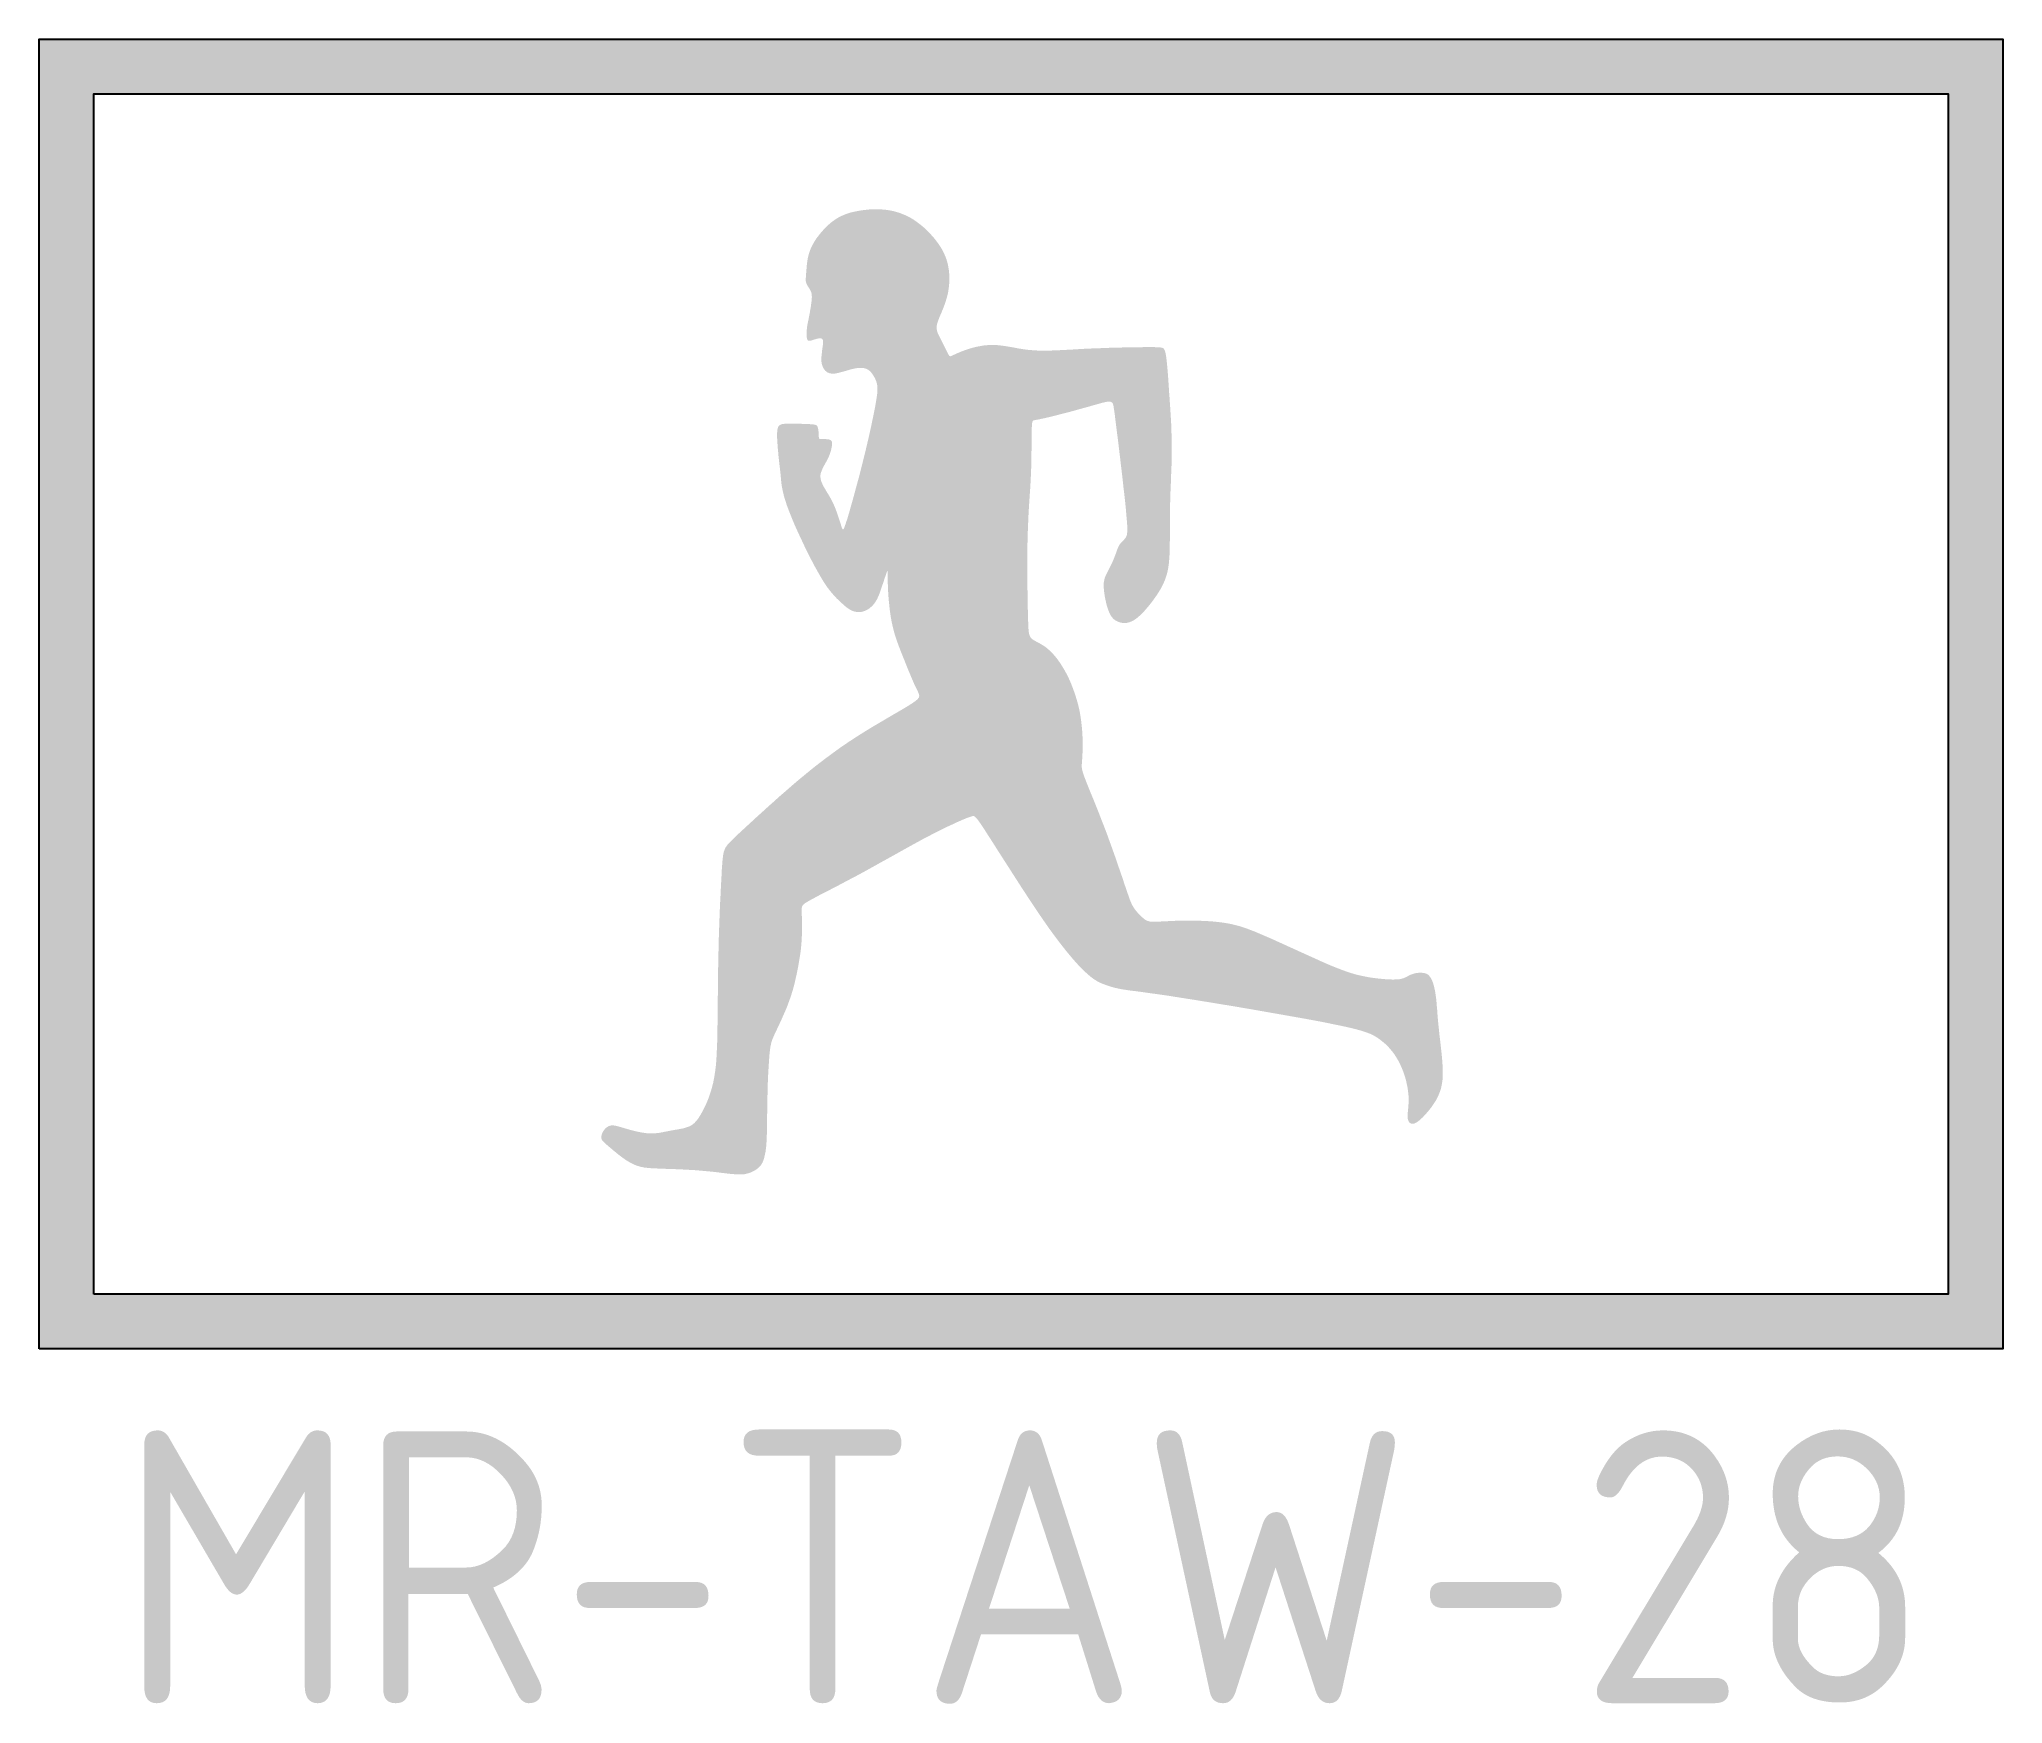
# Model space of a CAD drawing. Extents: x 1.4 to 19.4, y 0.6 to 15.8.
import ezdxf
from ezdxf.enums import TextEntityAlignment as Align

# ---------------------------------------------------------------- set-up
doc = ezdxf.new("R2010")
doc.units = 0
doc.header["$LTSCALE"] = 12
doc.header["$MEASUREMENT"] = 0
doc.layers.add('L25', color=1, linetype='CONTINUOUS')
doc.styles.add('ISO', font='iso.shx')

msp = doc.modelspace()

# ---------------------------------------------------------------- hatches: boundary and pattern name
at = {"layer": 'L25'}
h = msp.add_hatch(color=256, dxfattribs=at)
h.paths.add_polyline_path([(19.371, 3.824), (19.371, 15.824), (1.371, 15.824), (1.371, 3.824)])
h.paths.add_polyline_path([(1.871, 4.324), (1.871, 15.324), (18.871, 15.324), (18.871, 4.324)], flags=16)
msp.add_hatch(color=256, dxfattribs=at).paths.add_polyline_path([(10.567, 7.765), (10.629, 7.676), (10.687, 7.597), (10.741, 7.526), (10.79, 7.464), (10.836, 7.409), (10.878, 7.361), (10.916, 7.32), (10.951, 7.286), (10.982, 7.257), (11.011, 7.233), (11.037, 7.213), (11.061, 7.198), (11.083, 7.185), (11.104, 7.175), (11.125, 7.167), (11.144, 7.16), (11.164, 7.153), (11.184, 7.146), (11.205, 7.14), (11.226, 7.134), (11.248, 7.129), (11.271, 7.124), (11.296, 7.119), (11.323, 7.115), (11.352, 7.11), (11.385, 7.106), (11.426, 7.101), (11.478, 7.094), (11.541, 7.085), (11.621, 7.074), (11.719, 7.06), (11.838, 7.041), (11.979, 7.019), (12.138, 6.993), (12.309, 6.965), (12.486, 6.935), (12.662, 6.904), (12.833, 6.874), (12.991, 6.846), (13.131, 6.82), (13.248, 6.796), (13.345, 6.776), (13.422, 6.758), (13.484, 6.741), (13.534, 6.725), (13.574, 6.71), (13.606, 6.694), (13.635, 6.677), (13.662, 6.658), (13.687, 6.638), (13.712, 6.617), (13.735, 6.595), (13.756, 6.571), (13.777, 6.546), (13.796, 6.52), (13.813, 6.493), (13.83, 6.465), (13.844, 6.436), (13.858, 6.407), (13.87, 6.378), (13.881, 6.349), (13.89, 6.32), (13.899, 6.291), (13.905, 6.263), (13.911, 6.236), (13.916, 6.21), (13.919, 6.185), (13.922, 6.161), (13.924, 6.138), (13.925, 6.116), (13.925, 6.095), (13.924, 6.076), (13.923, 6.057), (13.922, 6.04), (13.92, 6.024), (13.919, 6.009), (13.917, 5.994), (13.916, 5.981), (13.915, 5.969), (13.915, 5.957), (13.915, 5.946), (13.916, 5.936), (13.918, 5.927), (13.921, 5.918), (13.924, 5.91), (13.928, 5.904), (13.932, 5.898), (13.937, 5.893), (13.943, 5.89), (13.95, 5.887), (13.958, 5.886), (13.966, 5.887), (13.976, 5.889), (13.986, 5.893), (13.998, 5.9), (14.011, 5.908), (14.025, 5.919), (14.04, 5.933), (14.055, 5.947), (14.071, 5.964), (14.087, 5.982), (14.103, 6), (14.118, 6.019), (14.133, 6.038), (14.146, 6.057), (14.159, 6.076), (14.171, 6.094), (14.181, 6.113), (14.191, 6.132), (14.199, 6.15), (14.207, 6.169), (14.214, 6.188), (14.22, 6.207), (14.225, 6.227), (14.229, 6.247), (14.232, 6.267), (14.235, 6.288), (14.237, 6.31), (14.238, 6.332), (14.238, 6.355), (14.238, 6.38), (14.237, 6.405), (14.235, 6.432), (14.233, 6.46), (14.231, 6.488), (14.228, 6.517), (14.225, 6.548), (14.221, 6.579), (14.218, 6.611), (14.214, 6.644), (14.21, 6.677), (14.206, 6.711), (14.203, 6.744), (14.199, 6.777), (14.196, 6.81), (14.193, 6.842), (14.19, 6.873), (14.188, 6.904), (14.186, 6.933), (14.183, 6.962), (14.181, 6.99), (14.179, 7.016), (14.176, 7.042), (14.172, 7.068), (14.169, 7.092), (14.164, 7.115), (14.159, 7.137), (14.154, 7.158), (14.148, 7.177), (14.142, 7.194), (14.135, 7.21), (14.127, 7.224), (14.119, 7.235), (14.111, 7.245), (14.102, 7.253), (14.092, 7.259), (14.081, 7.264), (14.07, 7.267), (14.059, 7.269), (14.046, 7.27), (14.033, 7.271), (14.02, 7.27), (14.006, 7.269), (13.992, 7.267), (13.979, 7.264), (13.966, 7.26), (13.953, 7.256), (13.941, 7.252), (13.93, 7.247), (13.92, 7.241), (13.91, 7.235), (13.9, 7.23), (13.888, 7.225), (13.876, 7.22), (13.862, 7.216), (13.845, 7.212), (13.826, 7.21), (13.805, 7.209), (13.782, 7.208), (13.756, 7.209), (13.729, 7.21), (13.701, 7.212), (13.671, 7.215), (13.64, 7.218), (13.609, 7.222), (13.577, 7.226), (13.543, 7.232), (13.509, 7.239), (13.472, 7.247), (13.435, 7.256), (13.395, 7.268), (13.353, 7.282), (13.309, 7.298), (13.263, 7.316), (13.215, 7.335), (13.166, 7.356), (13.116, 7.378), (13.066, 7.401), (13.015, 7.424), (12.964, 7.447), (12.913, 7.47), (12.863, 7.493), (12.814, 7.515), (12.766, 7.537), (12.719, 7.558), (12.674, 7.579), (12.63, 7.598), (12.588, 7.616), (12.548, 7.633), (12.51, 7.649), (12.473, 7.663), (12.437, 7.677), (12.401, 7.689), (12.365, 7.7), (12.328, 7.709), (12.291, 7.718), (12.252, 7.725), (12.212, 7.731), (12.172, 7.736), (12.13, 7.74), (12.089, 7.743), (12.047, 7.745), (12.006, 7.747), (11.966, 7.748), (11.926, 7.748), (11.887, 7.748), (11.85, 7.748), (11.814, 7.747), (11.78, 7.746), (11.748, 7.745), (11.719, 7.743), (11.691, 7.742), (11.667, 7.741), (11.644, 7.739), (11.624, 7.738), (11.606, 7.738), (11.59, 7.737), (11.575, 7.738), (11.562, 7.739), (11.55, 7.74), (11.54, 7.743), (11.53, 7.746), (11.52, 7.75), (11.512, 7.755), (11.503, 7.761), (11.495, 7.768), (11.486, 7.775), (11.477, 7.783), (11.468, 7.792), (11.458, 7.802), (11.448, 7.812), (11.438, 7.823), (11.428, 7.835), (11.418, 7.847), (11.409, 7.86), (11.4, 7.874), (11.392, 7.888), (11.384, 7.904), (11.376, 7.923), (11.367, 7.945), (11.358, 7.971), (11.347, 8.003), (11.334, 8.04), (11.319, 8.084), (11.302, 8.136), (11.282, 8.194), (11.26, 8.257), (11.237, 8.325), (11.212, 8.395), (11.186, 8.467), (11.16, 8.539), (11.133, 8.61), (11.106, 8.679), (11.08, 8.746), (11.055, 8.809), (11.031, 8.868), (11.008, 8.923), (10.988, 8.973), (10.971, 9.016), (10.956, 9.054), (10.945, 9.084), (10.937, 9.109), (10.932, 9.129), (10.929, 9.145), (10.928, 9.16), (10.928, 9.173), (10.929, 9.187), (10.93, 9.202), (10.931, 9.219), (10.933, 9.239), (10.934, 9.262), (10.935, 9.286), (10.936, 9.312), (10.936, 9.34), (10.936, 9.37), (10.936, 9.401), (10.935, 9.433), (10.933, 9.467), (10.931, 9.501), (10.927, 9.537), (10.923, 9.573), (10.918, 9.61), (10.912, 9.648), (10.904, 9.687), (10.895, 9.726), (10.884, 9.765), (10.872, 9.804), (10.859, 9.843), (10.845, 9.882), (10.83, 9.92), (10.814, 9.957), (10.797, 9.993), (10.779, 10.027), (10.76, 10.06), (10.74, 10.092), (10.721, 10.121), (10.701, 10.148), (10.681, 10.173), (10.661, 10.196), (10.641, 10.217), (10.621, 10.234), (10.602, 10.25), (10.584, 10.263), (10.566, 10.274), (10.55, 10.284), (10.534, 10.293), (10.52, 10.3), (10.507, 10.307), (10.496, 10.313), (10.486, 10.319), (10.478, 10.324), (10.471, 10.33), (10.464, 10.336), (10.459, 10.342), (10.455, 10.35), (10.451, 10.358), (10.448, 10.367), (10.445, 10.378), (10.442, 10.394), (10.44, 10.415), (10.438, 10.443), (10.437, 10.48), (10.435, 10.526), (10.434, 10.583), (10.432, 10.652), (10.431, 10.732), (10.43, 10.819), (10.429, 10.911), (10.429, 11.005), (10.429, 11.099), (10.43, 11.19), (10.432, 11.276), (10.435, 11.355), (10.438, 11.427), (10.441, 11.494), (10.445, 11.556), (10.449, 11.616), (10.453, 11.675), (10.457, 11.733), (10.46, 11.793), (10.463, 11.855), (10.465, 11.917), (10.466, 11.98), (10.467, 12.04), (10.468, 12.097), (10.468, 12.15), (10.469, 12.197), (10.47, 12.236), (10.47, 12.267), (10.472, 12.291), (10.473, 12.308), (10.476, 12.319), (10.479, 12.326), (10.484, 12.33), (10.49, 12.333), (10.498, 12.334), (10.507, 12.336), (10.519, 12.338), (10.532, 12.34), (10.549, 12.344), (10.568, 12.348), (10.591, 12.353), (10.617, 12.359), (10.646, 12.366), (10.68, 12.374), (10.717, 12.384), (10.756, 12.394), (10.796, 12.404), (10.837, 12.415), (10.877, 12.426), (10.916, 12.437), (10.953, 12.447), (10.986, 12.456), (11.017, 12.465), (11.045, 12.473), (11.07, 12.48), (11.092, 12.486), (11.112, 12.492), (11.129, 12.496), (11.144, 12.499), (11.157, 12.502), (11.169, 12.503), (11.178, 12.503), (11.186, 12.503), (11.193, 12.502), (11.198, 12.5), (11.203, 12.497), (11.206, 12.494), (11.21, 12.49), (11.213, 12.484), (11.216, 12.475), (11.219, 12.462), (11.222, 12.443), (11.226, 12.416), (11.231, 12.382), (11.236, 12.338), (11.243, 12.283), (11.251, 12.22), (11.26, 12.15), (11.269, 12.076), (11.278, 12), (11.287, 11.923), (11.296, 11.848), (11.304, 11.778), (11.311, 11.713), (11.318, 11.655), (11.324, 11.602), (11.329, 11.554), (11.333, 11.511), (11.336, 11.473), (11.339, 11.438), (11.342, 11.408), (11.344, 11.381), (11.345, 11.356), (11.345, 11.335), (11.345, 11.316), (11.344, 11.3), (11.342, 11.286), (11.339, 11.274), (11.334, 11.263), (11.329, 11.254), (11.322, 11.246), (11.315, 11.238), (11.307, 11.23), (11.299, 11.222), (11.29, 11.213), (11.282, 11.203), (11.274, 11.192), (11.267, 11.178), (11.259, 11.163), (11.252, 11.146), (11.246, 11.127), (11.239, 11.108), (11.231, 11.089), (11.224, 11.069), (11.216, 11.049), (11.207, 11.029), (11.198, 11.01), (11.188, 10.992), (11.179, 10.973), (11.17, 10.956), (11.161, 10.938), (11.153, 10.922), (11.146, 10.906), (11.14, 10.891), (11.136, 10.876), (11.133, 10.861), (11.13, 10.846), (11.129, 10.831), (11.129, 10.814), (11.13, 10.796), (11.131, 10.776), (11.134, 10.755), (11.137, 10.732), (11.141, 10.709), (11.146, 10.685), (11.151, 10.661), (11.157, 10.637), (11.164, 10.615), (11.171, 10.594), (11.178, 10.576), (11.186, 10.559), (11.194, 10.544), (11.203, 10.531), (11.213, 10.519), (11.223, 10.509), (11.235, 10.5), (11.248, 10.493), (11.262, 10.486), (11.277, 10.481), (11.293, 10.477), (11.31, 10.475), (11.327, 10.475), (11.346, 10.477), (11.364, 10.482), (11.383, 10.489), (11.402, 10.499), (11.421, 10.511), (11.441, 10.526), (11.46, 10.543), (11.48, 10.562), (11.5, 10.583), (11.519, 10.605), (11.539, 10.628), (11.559, 10.653), (11.578, 10.678), (11.597, 10.704), (11.616, 10.731), (11.633, 10.758), (11.65, 10.785), (11.665, 10.813), (11.678, 10.84), (11.69, 10.868), (11.7, 10.896), (11.709, 10.925), (11.716, 10.955), (11.722, 10.988), (11.727, 11.023), (11.73, 11.062), (11.733, 11.105), (11.734, 11.153), (11.735, 11.204), (11.736, 11.259), (11.736, 11.317), (11.736, 11.377), (11.737, 11.439), (11.737, 11.503), (11.738, 11.568), (11.74, 11.632), (11.742, 11.698), (11.745, 11.763), (11.747, 11.828), (11.75, 11.892), (11.752, 11.956), (11.753, 12.02), (11.753, 12.082), (11.753, 12.144), (11.751, 12.204), (11.749, 12.263), (11.747, 12.321), (11.743, 12.377), (11.74, 12.432), (11.736, 12.485), (11.733, 12.537), (11.729, 12.587), (11.726, 12.635), (11.723, 12.68), (11.72, 12.723), (11.717, 12.763), (11.714, 12.799), (11.711, 12.833), (11.708, 12.862), (11.705, 12.888), (11.703, 12.909), (11.7, 12.928), (11.697, 12.943), (11.694, 12.956), (11.691, 12.967), (11.687, 12.975), (11.684, 12.982), (11.68, 12.988), (11.675, 12.993), (11.667, 12.996), (11.656, 12.999), (11.64, 13.001), (11.618, 13.002), (11.589, 13.003), (11.552, 13.003), (11.506, 13.003), (11.452, 13.002), (11.392, 13.001), (11.327, 13), (11.259, 12.999), (11.189, 12.997), (11.119, 12.994), (11.05, 12.992), (10.984, 12.989), (10.921, 12.986), (10.861, 12.982), (10.804, 12.979), (10.75, 12.976), (10.7, 12.974), (10.653, 12.972), (10.611, 12.971), (10.572, 12.971), (10.536, 12.971), (10.503, 12.973), (10.473, 12.975), (10.444, 12.977), (10.418, 12.98), (10.392, 12.984), (10.366, 12.988), (10.341, 12.992), (10.316, 12.997), (10.29, 13.002), (10.265, 13.006), (10.24, 13.01), (10.216, 13.014), (10.191, 13.017), (10.167, 13.02), (10.143, 13.022), (10.12, 13.022), (10.097, 13.022), (10.074, 13.022), (10.051, 13.02), (10.029, 13.018), (10.007, 13.014), (9.985, 13.01), (9.963, 13.006), (9.941, 13.001), (9.92, 12.995), (9.9, 12.989), (9.88, 12.983), (9.861, 12.976), (9.844, 12.97), (9.827, 12.964), (9.811, 12.957), (9.797, 12.951), (9.784, 12.946), (9.772, 12.94), (9.761, 12.935), (9.752, 12.931), (9.743, 12.927), (9.737, 12.924), (9.731, 12.922), (9.726, 12.92), (9.722, 12.92), (9.718, 12.921), (9.714, 12.924), (9.71, 12.929), (9.706, 12.935), (9.701, 12.945), (9.695, 12.957), (9.688, 12.971), (9.68, 12.986), (9.672, 13.003), (9.663, 13.021), (9.654, 13.038), (9.646, 13.056), (9.637, 13.072), (9.629, 13.088), (9.621, 13.103), (9.614, 13.117), (9.608, 13.13), (9.603, 13.144), (9.6, 13.157), (9.598, 13.171), (9.597, 13.185), (9.599, 13.2), (9.602, 13.216), (9.607, 13.233), (9.613, 13.25), (9.62, 13.268), (9.627, 13.286), (9.635, 13.304), (9.643, 13.322), (9.65, 13.341), (9.658, 13.359), (9.665, 13.378), (9.672, 13.396), (9.678, 13.415), (9.684, 13.434), (9.69, 13.453), (9.695, 13.473), (9.7, 13.493), (9.704, 13.513), (9.707, 13.534), (9.71, 13.555), (9.712, 13.577), (9.714, 13.6), (9.714, 13.623), (9.714, 13.647), (9.713, 13.673), (9.711, 13.698), (9.707, 13.725), (9.702, 13.752), (9.696, 13.779), (9.688, 13.807), (9.677, 13.835), (9.665, 13.864), (9.651, 13.892), (9.634, 13.92), (9.616, 13.947), (9.596, 13.974), (9.575, 14.001), (9.553, 14.026), (9.53, 14.051), (9.507, 14.074), (9.484, 14.096), (9.46, 14.116), (9.436, 14.135), (9.412, 14.153), (9.388, 14.17), (9.363, 14.185), (9.338, 14.199), (9.312, 14.211), (9.285, 14.222), (9.258, 14.233), (9.231, 14.241), (9.202, 14.249), (9.173, 14.255), (9.143, 14.26), (9.111, 14.263), (9.079, 14.266), (9.045, 14.266), (9.01, 14.266), (8.976, 14.264), (8.941, 14.26), (8.906, 14.256), (8.872, 14.25), (8.839, 14.243), (8.808, 14.236), (8.779, 14.227), (8.751, 14.216), (8.725, 14.205), (8.699, 14.192), (8.675, 14.177), (8.652, 14.161), (8.628, 14.143), (8.605, 14.123), (8.582, 14.101), (8.559, 14.077), (8.536, 14.051), (8.515, 14.024), (8.494, 13.997), (8.476, 13.968), (8.459, 13.939), (8.445, 13.91), (8.434, 13.882), (8.425, 13.853), (8.418, 13.826), (8.413, 13.799), (8.41, 13.774), (8.407, 13.75), (8.405, 13.728), (8.404, 13.708), (8.402, 13.69), (8.401, 13.674), (8.4, 13.66), (8.399, 13.647), (8.398, 13.636), (8.398, 13.627), (8.398, 13.618), (8.398, 13.61), (8.399, 13.602), (8.401, 13.595), (8.403, 13.589), (8.405, 13.582), (8.408, 13.576), (8.411, 13.57), (8.415, 13.564), (8.419, 13.557), (8.423, 13.551), (8.428, 13.544), (8.433, 13.537), (8.437, 13.53), (8.441, 13.522), (8.445, 13.514), (8.448, 13.505), (8.451, 13.495), (8.453, 13.485), (8.453, 13.474), (8.454, 13.463), (8.453, 13.45), (8.452, 13.438), (8.451, 13.424), (8.449, 13.41), (8.447, 13.396), (8.445, 13.381), (8.443, 13.365), (8.44, 13.35), (8.437, 13.334), (8.435, 13.318), (8.432, 13.303), (8.429, 13.288), (8.426, 13.274), (8.424, 13.26), (8.421, 13.247), (8.418, 13.234), (8.416, 13.221), (8.413, 13.209), (8.411, 13.196), (8.409, 13.183), (8.408, 13.17), (8.406, 13.157), (8.406, 13.143), (8.405, 13.129), (8.405, 13.116), (8.406, 13.104), (8.407, 13.092), (8.409, 13.082), (8.411, 13.074), (8.415, 13.068), (8.418, 13.064), (8.423, 13.062), (8.429, 13.061), (8.435, 13.061), (8.442, 13.062), (8.45, 13.064), (8.458, 13.067), (8.468, 13.07), (8.478, 13.073), (8.489, 13.076), (8.499, 13.079), (8.509, 13.081), (8.519, 13.083), (8.528, 13.084), (8.535, 13.084), (8.542, 13.082), (8.547, 13.08), (8.551, 13.076), (8.554, 13.071), (8.555, 13.065), (8.556, 13.057), (8.557, 13.049), (8.556, 13.039), (8.555, 13.028), (8.554, 13.015), (8.552, 13.002), (8.55, 12.989), (8.548, 12.975), (8.546, 12.96), (8.545, 12.946), (8.543, 12.932), (8.542, 12.918), (8.541, 12.904), (8.541, 12.891), (8.541, 12.878), (8.542, 12.866), (8.544, 12.853), (8.547, 12.842), (8.551, 12.83), (8.555, 12.819), (8.561, 12.808), (8.568, 12.799), (8.575, 12.789), (8.584, 12.781), (8.593, 12.774), (8.603, 12.769), (8.614, 12.764), (8.626, 12.762), (8.638, 12.76), (8.651, 12.76), (8.665, 12.761), (8.679, 12.763), (8.693, 12.766), (8.708, 12.77), (8.723, 12.774), (8.739, 12.778), (8.755, 12.783), (8.771, 12.787), (8.787, 12.792), (8.803, 12.797), (8.819, 12.801), (8.834, 12.804), (8.849, 12.808), (8.864, 12.81), (8.878, 12.812), (8.891, 12.813), (8.904, 12.813), (8.916, 12.812), (8.928, 12.811), (8.939, 12.809), (8.949, 12.806), (8.959, 12.802), (8.967, 12.797), (8.976, 12.791), (8.984, 12.785), (8.991, 12.778), (8.998, 12.77), (9.005, 12.762), (9.011, 12.753), (9.017, 12.744), (9.023, 12.734), (9.029, 12.723), (9.034, 12.713), (9.039, 12.702), (9.044, 12.69), (9.047, 12.679), (9.05, 12.667), (9.053, 12.654), (9.055, 12.641), (9.055, 12.627), (9.055, 12.611), (9.054, 12.591), (9.052, 12.569), (9.048, 12.542), (9.043, 12.511), (9.037, 12.474), (9.029, 12.433), (9.02, 12.388), (9.01, 12.339), (8.999, 12.286), (8.987, 12.231), (8.974, 12.173), (8.96, 12.114), (8.946, 12.054), (8.931, 11.993), (8.916, 11.932), (8.9, 11.871), (8.885, 11.811), (8.869, 11.753), (8.854, 11.698), (8.84, 11.645), (8.826, 11.595), (8.813, 11.549), (8.801, 11.506), (8.79, 11.468), (8.78, 11.434), (8.77, 11.405), (8.762, 11.38), (8.755, 11.361), (8.75, 11.347), (8.745, 11.337), (8.741, 11.333), (8.737, 11.333), (8.733, 11.338), (8.729, 11.347), (8.725, 11.359), (8.72, 11.376), (8.714, 11.396), (8.706, 11.419), (8.698, 11.444), (8.689, 11.471), (8.679, 11.499), (8.668, 11.528), (8.656, 11.556), (8.643, 11.584), (8.629, 11.611), (8.615, 11.637), (8.6, 11.661), (8.586, 11.684), (8.573, 11.706), (8.561, 11.727), (8.551, 11.747), (8.543, 11.765), (8.537, 11.782), (8.534, 11.798), (8.532, 11.813), (8.532, 11.827), (8.534, 11.842), (8.538, 11.855), (8.543, 11.869), (8.549, 11.883), (8.555, 11.897), (8.563, 11.912), (8.571, 11.927), (8.579, 11.941), (8.587, 11.956), (8.595, 11.971), (8.602, 11.985), (8.609, 12), (8.615, 12.014), (8.62, 12.027), (8.624, 12.04), (8.628, 12.052), (8.631, 12.064), (8.633, 12.075), (8.635, 12.086), (8.637, 12.095), (8.638, 12.104), (8.639, 12.112), (8.639, 12.119), (8.639, 12.126), (8.639, 12.131), (8.637, 12.136), (8.636, 12.141), (8.633, 12.144), (8.63, 12.148), (8.626, 12.15), (8.622, 12.153), (8.617, 12.155), (8.611, 12.156), (8.605, 12.158), (8.599, 12.159), (8.592, 12.159), (8.585, 12.16), (8.577, 12.16), (8.57, 12.161), (8.562, 12.161), (8.555, 12.161), (8.549, 12.161), (8.543, 12.161), (8.537, 12.161), (8.533, 12.161), (8.529, 12.161), (8.526, 12.162), (8.524, 12.163), (8.522, 12.164), (8.52, 12.166), (8.519, 12.169), (8.519, 12.173), (8.518, 12.177), (8.517, 12.183), (8.517, 12.189), (8.517, 12.196), (8.516, 12.204), (8.516, 12.211), (8.515, 12.219), (8.515, 12.227), (8.514, 12.235), (8.513, 12.242), (8.512, 12.249), (8.511, 12.256), (8.509, 12.262), (8.507, 12.268), (8.506, 12.273), (8.504, 12.278), (8.501, 12.282), (8.498, 12.285), (8.494, 12.288), (8.488, 12.29), (8.48, 12.292), (8.469, 12.294), (8.455, 12.295), (8.438, 12.297), (8.416, 12.298), (8.391, 12.299), (8.364, 12.3), (8.336, 12.301), (8.307, 12.302), (8.279, 12.303), (8.253, 12.303), (8.229, 12.302), (8.209, 12.301), (8.192, 12.299), (8.179, 12.297), (8.168, 12.293), (8.159, 12.289), (8.152, 12.283), (8.147, 12.275), (8.143, 12.266), (8.14, 12.256), (8.137, 12.243), (8.136, 12.229), (8.135, 12.213), (8.135, 12.196), (8.135, 12.177), (8.136, 12.157), (8.137, 12.135), (8.139, 12.112), (8.14, 12.088), (8.143, 12.063), (8.145, 12.038), (8.147, 12.014), (8.149, 11.991), (8.152, 11.969), (8.154, 11.949), (8.156, 11.931), (8.158, 11.915), (8.16, 11.9), (8.161, 11.886), (8.163, 11.873), (8.164, 11.859), (8.166, 11.845), (8.167, 11.831), (8.169, 11.814), (8.17, 11.797), (8.172, 11.778), (8.174, 11.758), (8.177, 11.736), (8.181, 11.713), (8.186, 11.689), (8.192, 11.663), (8.198, 11.637), (8.207, 11.609), (8.216, 11.58), (8.226, 11.549), (8.238, 11.518), (8.25, 11.486), (8.264, 11.452), (8.278, 11.417), (8.293, 11.381), (8.309, 11.345), (8.326, 11.307), (8.344, 11.269), (8.362, 11.231), (8.38, 11.192), (8.399, 11.152), (8.419, 11.113), (8.439, 11.073), (8.459, 11.034), (8.479, 10.996), (8.5, 10.959), (8.52, 10.923), (8.54, 10.889), (8.559, 10.857), (8.579, 10.827), (8.597, 10.8), (8.616, 10.776), (8.633, 10.754), (8.651, 10.734), (8.667, 10.716), (8.683, 10.699), (8.699, 10.684), (8.714, 10.669), (8.729, 10.656), (8.743, 10.643), (8.757, 10.631), (8.77, 10.62), (8.784, 10.61), (8.797, 10.601), (8.811, 10.593), (8.825, 10.587), (8.839, 10.582), (8.854, 10.578), (8.868, 10.576), (8.883, 10.575), (8.898, 10.576), (8.913, 10.578), (8.927, 10.582), (8.941, 10.587), (8.955, 10.593), (8.969, 10.601), (8.982, 10.61), (8.994, 10.62), (9.006, 10.631), (9.017, 10.643), (9.028, 10.656), (9.037, 10.669), (9.046, 10.684), (9.054, 10.699), (9.061, 10.715), (9.068, 10.731), (9.075, 10.748), (9.081, 10.766), (9.087, 10.784), (9.094, 10.803), (9.1, 10.822), (9.107, 10.841), (9.113, 10.86), (9.119, 10.879), (9.125, 10.896), (9.13, 10.911), (9.135, 10.925), (9.139, 10.936), (9.142, 10.945), (9.144, 10.95), (9.146, 10.953), (9.147, 10.953), (9.148, 10.951), (9.148, 10.945), (9.148, 10.937), (9.148, 10.927), (9.148, 10.914), (9.148, 10.898), (9.149, 10.879), (9.149, 10.858), (9.15, 10.834), (9.151, 10.808), (9.152, 10.779), (9.154, 10.748), (9.156, 10.715), (9.159, 10.679), (9.163, 10.642), (9.167, 10.604), (9.172, 10.565), (9.178, 10.526), (9.185, 10.487), (9.193, 10.45), (9.202, 10.413), (9.212, 10.377), (9.223, 10.342), (9.235, 10.307), (9.247, 10.273), (9.26, 10.239), (9.273, 10.205), (9.287, 10.17), (9.302, 10.134), (9.316, 10.098), (9.33, 10.063), (9.344, 10.029), (9.358, 9.996), (9.371, 9.965), (9.383, 9.937), (9.394, 9.912), (9.404, 9.891), (9.413, 9.873), (9.421, 9.857), (9.427, 9.844), (9.431, 9.833), (9.435, 9.823), (9.437, 9.815), (9.438, 9.807), (9.437, 9.799), (9.434, 9.791), (9.427, 9.782), (9.416, 9.771), (9.4, 9.758), (9.377, 9.742), (9.348, 9.723), (9.31, 9.7), (9.263, 9.672), (9.209, 9.641), (9.148, 9.605), (9.082, 9.566), (9.012, 9.525), (8.94, 9.481), (8.867, 9.435), (8.795, 9.388), (8.724, 9.34), (8.655, 9.29), (8.587, 9.24), (8.521, 9.19), (8.456, 9.139), (8.394, 9.088), (8.332, 9.037), (8.272, 8.986), (8.214, 8.935), (8.157, 8.886), (8.103, 8.837), (8.051, 8.791), (8.002, 8.746), (7.956, 8.705), (7.914, 8.666), (7.876, 8.631), (7.842, 8.6), (7.812, 8.572), (7.786, 8.548), (7.763, 8.527), (7.744, 8.508), (7.727, 8.492), (7.712, 8.477), (7.699, 8.464), (7.688, 8.451), (7.678, 8.44), (7.67, 8.428), (7.662, 8.417), (7.656, 8.405), (7.651, 8.391), (7.646, 8.377), (7.643, 8.36), (7.639, 8.341), (7.637, 8.32), (7.634, 8.294), (7.632, 8.265), (7.629, 8.231), (7.627, 8.192), (7.625, 8.147), (7.622, 8.095), (7.619, 8.037), (7.616, 7.972), (7.612, 7.901), (7.609, 7.825), (7.606, 7.744), (7.603, 7.659), (7.6, 7.569), (7.598, 7.477), (7.596, 7.382), (7.594, 7.286), (7.593, 7.189), (7.592, 7.093), (7.591, 6.999), (7.59, 6.908), (7.589, 6.821), (7.588, 6.739), (7.587, 6.663), (7.584, 6.593), (7.581, 6.528), (7.578, 6.468), (7.573, 6.412), (7.566, 6.359), (7.558, 6.309), (7.549, 6.262), (7.537, 6.216), (7.524, 6.172), (7.51, 6.131), (7.495, 6.092), (7.479, 6.056), (7.463, 6.023), (7.447, 5.993), (7.432, 5.967), (7.418, 5.944), (7.404, 5.924), (7.39, 5.908), (7.377, 5.894), (7.363, 5.882), (7.349, 5.872), (7.334, 5.864), (7.317, 5.858), (7.3, 5.852), (7.281, 5.846), (7.262, 5.842), (7.241, 5.838), (7.221, 5.834), (7.2, 5.831), (7.18, 5.827), (7.16, 5.824), (7.14, 5.82), (7.121, 5.816), (7.103, 5.813), (7.085, 5.809), (7.068, 5.806), (7.051, 5.803), (7.034, 5.801), (7.017, 5.799), (7, 5.798), (6.983, 5.798), (6.966, 5.798), (6.948, 5.799), (6.93, 5.801), (6.911, 5.804), (6.892, 5.807), (6.872, 5.811), (6.851, 5.815), (6.83, 5.82), (6.808, 5.826), (6.787, 5.831), (6.766, 5.837), (6.745, 5.843), (6.726, 5.849), (6.709, 5.854), (6.692, 5.858), (6.678, 5.863), (6.665, 5.866), (6.653, 5.869), (6.642, 5.87), (6.632, 5.872), (6.622, 5.872), (6.613, 5.871), (6.604, 5.869), (6.595, 5.866), (6.586, 5.862), (6.578, 5.857), (6.57, 5.851), (6.562, 5.845), (6.555, 5.837), (6.549, 5.829), (6.543, 5.821), (6.537, 5.811), (6.533, 5.802), (6.529, 5.792), (6.526, 5.782), (6.524, 5.772), (6.524, 5.763), (6.524, 5.754), (6.526, 5.746), (6.53, 5.738), (6.535, 5.731), (6.542, 5.723), (6.55, 5.715), (6.56, 5.706), (6.571, 5.696), (6.584, 5.685), (6.599, 5.672), (6.616, 5.658), (6.633, 5.643), (6.652, 5.628), (6.671, 5.612), (6.69, 5.597), (6.71, 5.582), (6.729, 5.568), (6.748, 5.555), (6.766, 5.544), (6.784, 5.533), (6.802, 5.524), (6.819, 5.516), (6.835, 5.508), (6.852, 5.502), (6.868, 5.497), (6.884, 5.492), (6.901, 5.489), (6.919, 5.485), (6.939, 5.483), (6.96, 5.481), (6.985, 5.479), (7.014, 5.478), (7.047, 5.476), (7.084, 5.475), (7.126, 5.473), (7.171, 5.472), (7.218, 5.47), (7.266, 5.468), (7.315, 5.465), (7.364, 5.463), (7.411, 5.459), (7.457, 5.455), (7.5, 5.451), (7.541, 5.447), (7.58, 5.443), (7.616, 5.438), (7.65, 5.434), (7.682, 5.43), (7.71, 5.427), (7.737, 5.425), (7.76, 5.423), (7.782, 5.422), (7.802, 5.422), (7.821, 5.423), (7.839, 5.425), (7.856, 5.429), (7.872, 5.433), (7.888, 5.438), (7.904, 5.445), (7.919, 5.453), (7.934, 5.461), (7.947, 5.47), (7.96, 5.48), (7.971, 5.49), (7.981, 5.501), (7.989, 5.511), (7.996, 5.522), (8.002, 5.533), (8.007, 5.544), (8.011, 5.556), (8.015, 5.567), (8.018, 5.579), (8.02, 5.591), (8.023, 5.603), (8.026, 5.616), (8.029, 5.631), (8.031, 5.647), (8.034, 5.667), (8.036, 5.69), (8.038, 5.718), (8.039, 5.75), (8.041, 5.788), (8.041, 5.831), (8.042, 5.878), (8.043, 5.929), (8.044, 5.982), (8.045, 6.037), (8.046, 6.094), (8.047, 6.151), (8.048, 6.208), (8.05, 6.264), (8.052, 6.318), (8.055, 6.37), (8.058, 6.419), (8.061, 6.465), (8.064, 6.506), (8.067, 6.541), (8.071, 6.572), (8.075, 6.598), (8.08, 6.62), (8.085, 6.64), (8.092, 6.66), (8.1, 6.679), (8.109, 6.7), (8.12, 6.724), (8.133, 6.751), (8.147, 6.781), (8.163, 6.815), (8.179, 6.85), (8.195, 6.887), (8.212, 6.925), (8.228, 6.963), (8.242, 7.002), (8.256, 7.04), (8.268, 7.077), (8.279, 7.113), (8.289, 7.149), (8.298, 7.185), (8.306, 7.221), (8.314, 7.256), (8.321, 7.291), (8.328, 7.326), (8.334, 7.362), (8.34, 7.397), (8.346, 7.433), (8.351, 7.468), (8.355, 7.504), (8.358, 7.54), (8.361, 7.577), (8.362, 7.613), (8.363, 7.65), (8.364, 7.686), (8.363, 7.72), (8.363, 7.752), (8.362, 7.782), (8.361, 7.808), (8.361, 7.83), (8.36, 7.849), (8.361, 7.864), (8.364, 7.876), (8.37, 7.888), (8.38, 7.899), (8.395, 7.91), (8.417, 7.923), (8.445, 7.939), (8.482, 7.959), (8.525, 7.982), (8.575, 8.007), (8.63, 8.036), (8.69, 8.067), (8.754, 8.101), (8.82, 8.136), (8.889, 8.172), (8.958, 8.21), (9.028, 8.249), (9.098, 8.288), (9.167, 8.326), (9.235, 8.364), (9.301, 8.401), (9.364, 8.436), (9.425, 8.469), (9.481, 8.5), (9.534, 8.527), (9.583, 8.553), (9.629, 8.576), (9.671, 8.597), (9.71, 8.615), (9.745, 8.631), (9.776, 8.646), (9.804, 8.658), (9.828, 8.669), (9.85, 8.678), (9.869, 8.686), (9.885, 8.692), (9.899, 8.697), (9.911, 8.701), (9.921, 8.704), (9.929, 8.706), (9.938, 8.706), (9.948, 8.701), (9.96, 8.689), (9.977, 8.669), (9.999, 8.638), (10.028, 8.595), (10.065, 8.537), (10.112, 8.464), (10.167, 8.377), (10.229, 8.281), (10.295, 8.178), (10.363, 8.072), (10.433, 7.965), (10.501, 7.862)])

# ---------------------------------------------------------------- linework, layer by layer
for points in [[(1.371, 3.824), (1.371, 15.824), (19.371, 15.824), (19.371, 3.824)], [(1.871, 4.324), (1.871, 15.324), (18.871, 15.324), (18.871, 4.324)]]:
    msp.add_lwpolyline(points, close=True, dxfattribs=at)

# ---------------------------------------------------------------- texts
at = {"layer": 'L25', "style": 'ISO'}
msp.add_text('MR-TAW-28', height=2.5, dxfattribs=at).set_placement((10.405, 0.577), align=Align.CENTER)

doc.saveas('drawing.dxf')
